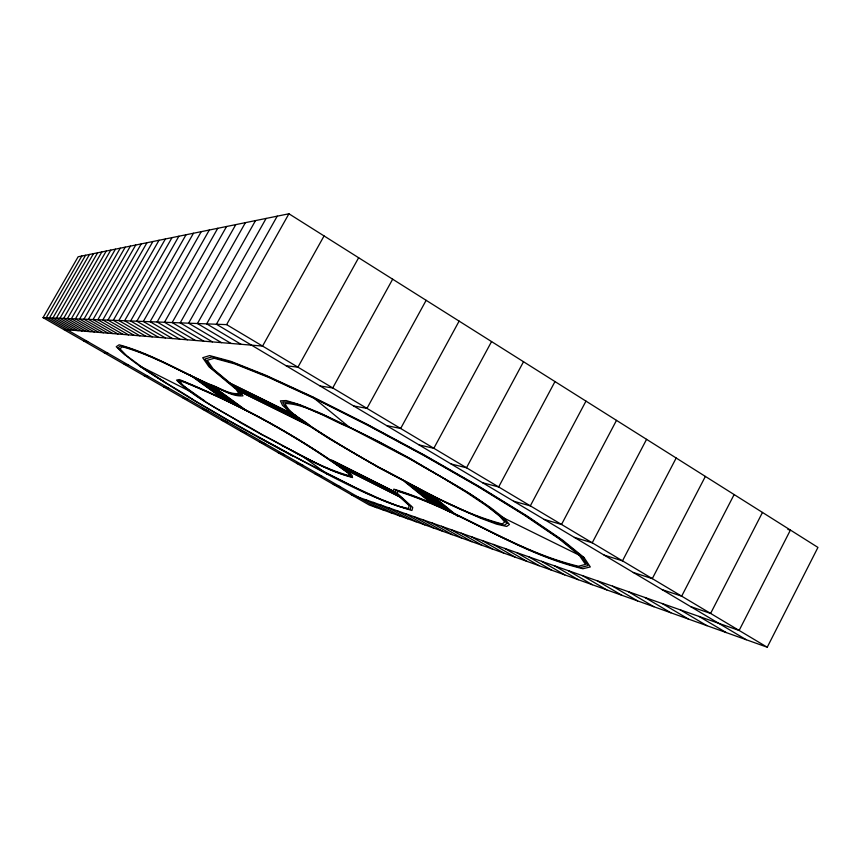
<?xml version="1.0" encoding="UTF-8"?>
<svg xmlns="http://www.w3.org/2000/svg" width="861" height="861" viewBox="0 0 861 861"><rect width="100%" height="100%" fill="white"/><g stroke="black" fill="none" stroke-linecap="round" stroke-linejoin="round"><path stroke-width="1.29" d="M224.355 418.069L292.708 455.77L355.076 487.466L379.916 498.853L398.234 506.128L408.437 508.539L409.179 505.536L393.563 491.383L393.789 489.134C457.686 508.216 513.027 550.631 578.42 566.247L585.502 564.418L579.195 555.162L558.574 538.426L524.112 514.996L478.006 486.573L424.161 455.673L367.765 425.302L314.34 398.428L268.847 377.462L234.838 363.902L214.206 358.273L207.275 360.264L213.184 368.971L240.251 391.486L307.581 424.764L328.138 438.012L379.249 467.889L433.858 496.657L480.201 518.042L496.603 524.166L506.709 526.448L509.432 524.478L504.083 518.139L490.587 507.635L469.568 493.579L411.332 459.161L378.883 441.661L320.819 413.355L299.811 404.724L286.143 400.537L280.406 400.849L282.516 405.37L291.868 413.56L307.474 424.699M767.237 647.224L817.95 547.424L288.93 213.776L78.136 256.772L43.05 317.634L369.24 505.009L767.237 647.224L226.626 324.629L43.05 317.634M762.48 512.446L710.605 613.43L690.587 606.585M734.132 494.569L681.664 596.167L662.163 589.656M705.374 476.424L652.294 578.635L633.319 572.49M676.186 458.02L622.481 560.855L604.056 555.065M646.568 439.336L592.228 542.796L574.362 537.382M616.498 420.372L561.512 524.467L544.227 519.441M585.975 401.118L530.322 505.859L513.651 501.231M554.99 381.574L498.659 486.96L482.601 482.752M523.52 361.728L466.501 467.771L451.099 463.982M491.566 341.58L433.836 448.28L419.103 444.933M459.117 321.11L400.666 428.487L386.621 425.592M426.152 300.317L366.958 408.372L353.634 405.951M392.659 279.201L332.723 387.945L320.131 386.008M358.639 257.74L297.928 367.184L286.1 365.742M324.059 235.936L262.562 346.079L63.606 329.451M277.231 216.154L216.402 324.242L746.25 639.723M226.626 324.629L288.93 213.776M245.417 222.644L188.613 323.187L221.492 342.646M255.523 220.588L197.438 323.521L231.028 343.442M266.114 218.425L206.683 323.876L241.026 344.282M209.32 230.016L157.132 321.982L187.418 339.794M217.758 228.294L164.483 322.262L195.382 340.461M226.572 226.497L172.168 322.563L203.702 341.16M235.785 224.613L180.207 322.864L212.398 341.882M172.006 237.625L124.619 320.744L152.203 336.855M178.884 236.226L130.614 320.981L158.693 337.394M186.03 234.762L136.834 321.218L165.441 337.964M193.477 233.245L143.324 321.465L172.469 338.545M201.237 231.663L150.083 321.713L179.788 339.159M141.236 243.9L97.853 319.732L123.155 334.423M146.951 242.737L102.825 319.915L128.547 334.875M152.871 241.532L107.969 320.109L134.144 335.349M159.005 240.273L113.318 320.314L139.934 335.833M165.387 238.971L118.861 320.529L145.95 336.328M110.757 250.12L71.366 318.721L94.398 332.023M115.428 249.163L75.424 318.871L98.8 332.389M120.249 248.183L79.61 319.033L103.352 332.776M125.232 247.161L83.947 319.194L108.055 333.164M130.388 246.117L88.425 319.366L112.92 333.573M135.715 245.03L93.053 319.549L117.957 333.993M81.806 256.029L46.236 317.763L376.548 507.624M85.573 255.254L49.507 317.881L70.634 330.032M89.469 254.458L52.887 318.01L74.304 330.344M93.472 253.651L56.363 318.15L78.082 330.656M97.594 252.8L59.936 318.279L81.978 330.979M101.846 251.939L63.628 318.419L85.992 331.324M106.226 251.046L67.438 318.57L90.125 331.668M164.914 382.209L142.248 367.292L126.707 355.787L119.787 348.683L122.692 346.843C154.13 355.625 182.392 372.77 212.064 385.954C222.181 389.194 231.986 396.846 242.974 395.845L240.251 391.486M83.991 341.15L87.725 341.613M104.181 352.752L108.185 353.376M124.199 364.257L128.472 365.032M144.045 375.654L148.576 376.58M163.708 386.955L168.498 388.042M787.88 529.483L790.42 530.064L739.125 630.456L351.342 494.731M183.21 398.148L188.247 399.386M202.539 409.255L207.824 410.643M221.697 420.265L227.229 421.793M240.703 431.178L246.461 432.846M259.538 441.994L265.522 443.813M278.211 452.725L284.431 454.673M296.722 463.358L303.169 465.446M315.083 473.905L321.745 476.122M333.293 484.356L340.17 486.713M258.537 437.345C308.798 463.089 357.509 494.289 411.913 510.465L412.785 507.452L397.319 493.375L397.588 491.244C461.614 510.745 517.257 553.042 582.897 568.734L590.323 566.947L584.016 557.53L562.997 540.428L527.707 516.406L480.363 487.208L425.022 455.437L367.023 424.215L312.134 396.609L265.446 375.116L230.64 361.276L209.632 355.582L202.701 357.713L208.9 366.721L236.162 389.333L238.852 393.552C228.359 394.607 218.974 387.213 209.309 384.146C179.379 370.854 150.847 353.57 119.109 344.777L116.235 346.714C138.438 368.562 167.056 382.661 193.004 399.515M349.835 427.605C328.622 419.372 308.141 404.466 284.969 403.378C289.651 414.184 302.297 418.79 310.756 426.195C333.153 441.047 356.357 454.608 379.787 467.738C419.63 488.144 458.644 512.456 502.221 523.951L504.729 522.014L499.52 515.89L486.508 505.784L466.328 492.298L440.348 476.402L410.579 459.365L349.835 427.605L312.134 396.609M282.117 445.611C304.676 456.384 326.351 470.601 350.782 476.617L350.287 474.314C298.218 436.376 240.649 404.788 180.971 380.53L178.302 381.089C202.249 403.454 233.266 416.972 261.023 434.03C289.888 448.559 317.731 466.963 349.039 475.649L348.522 473.378C297.519 436.236 241.145 405.305 182.715 381.541L180.078 382.069L183.221 385.75L204.692 400.839M226.561 381.369L295.807 415.497M499.52 515.89L584.016 557.53M231.092 383.877L293.095 414.432M240.488 391.873L309.314 425.883M326.115 473.302C353.72 486.078 380.39 502.34 410.17 509.508L410.988 506.494L395.436 492.384L395.683 490.189C459.656 509.486 515.147 551.836 580.658 567.485L587.912 565.688L581.605 556.346L560.78 539.427L525.91 515.707L479.179 486.895L424.591 455.555L367.399 424.764L313.243 397.524L267.147 376.289L232.739 362.589L211.924 356.928L204.983 358.983L211.042 367.851L238.206 390.41L240.908 394.693C230.167 395.726 220.577 388.203 210.687 385.05C180.885 371.812 152.494 354.603 120.895 345.81L118.011 347.704L125.06 354.915M331.324 459.903L393.585 491.19M332.787 460.818L393.563 491.373M344.475 468.933L399.181 496.474M191.68 392.175L139.407 365.85C188.882 399.009 240.94 428.1 293.332 456.362M342.118 467.921L403.099 498.627M260.872 434.224C290.932 449.367 319.937 468.502 352.536 477.586L352.052 475.25C298.918 436.516 240.144 404.272 179.228 379.529L176.537 380.11C194.618 398.008 218.619 408.846 239.993 422.288M239.519 422.159L260.948 434.127M373.2 502.383L391.744 513.048M365.721 499.757L384.038 510.304M413.947 516.643L433.664 528.03M405.327 513.619L424.796 524.866M396.943 510.691L416.175 521.788M388.806 507.839L407.802 518.796M380.896 505.073L399.665 515.879M451.142 529.655L471.903 541.698M441.413 526.254L461.894 538.125M431.974 522.95L452.197 534.659M422.826 519.753L442.791 531.291M493.31 544.421L515.233 557.175M482.246 540.547L503.868 553.117M471.537 536.801L492.869 549.189M461.173 533.174L482.214 545.379M528.848 556.852L551.718 570.219M516.589 552.568L539.137 565.72M504.75 548.425L526.986 561.372M568.346 570.682L592.26 584.705M554.699 565.903L578.248 579.701M541.537 561.297L564.751 574.868M612.515 586.137L637.56 600.892M597.222 580.788L621.879 595.285M582.51 575.632L606.79 589.893M192.197 399.181L224.807 418.188M644.975 597.502L670.827 612.774M628.412 591.701L653.865 606.714M680.222 609.836L706.935 625.678M662.227 603.539L688.509 619.091M699.003 616.411L726.167 632.555M193.359 377L223.742 398.966M189.84 374.836L223.795 399.364M301.576 455.577L326.793 473.787M213.453 386.546L246.946 410.977M212.14 385.986L244.922 409.879M404.412 481.493L431.329 503.19M406.704 482.73L432.932 503.911M431.748 495.581L454.812 514.501M432.362 495.43L458.02 516.514M507.075 523.251L504.46 525.199C460 513.436 420.168 488.65 379.518 467.814C355.615 454.425 331.959 440.595 309.121 425.442C300.435 417.886 287.531 413.151 282.688 402.109C296.776 401.183 309.379 410.245 322.38 414.432C352.558 428.046 381.95 443.329 410.955 459.268C443.458 479.448 480.212 495.495 507.075 523.251M239.024 388.311L235.268 386.46L243.329 392.519L247.064 394.36L239.024 388.311M246.58 392.035L242.791 390.173L250.809 396.2L254.555 398.062L246.58 392.035M254.167 395.78L250.368 393.907L258.322 399.913L262.088 401.775L254.167 395.78M261.809 399.547L257.988 397.664L265.877 403.648L269.665 405.52L261.809 399.547M269.482 403.335L265.64 401.43L273.464 407.393L277.285 409.287L269.482 403.335M277.21 407.145L273.346 405.23L281.106 411.171L284.948 413.065L277.21 407.145M284.98 410.977L281.095 409.05L288.79 414.97L292.654 416.875L284.98 410.977M292.794 414.83L288.887 412.893L296.518 418.78L300.403 420.695L292.794 414.83M211.365 386.202L197.826 379.475L213.28 387.601L211.365 386.202M428.606 494.279L412.753 486.39L430.102 495.505L428.606 494.279M215.196 388.989L201.7 382.273L217.09 390.377L215.196 388.989M431.576 496.722L415.798 488.854L433.061 497.927L431.576 496.722M218.985 391.755L205.542 385.05L220.868 393.122L218.985 391.755M434.525 499.122L418.801 491.297L435.989 500.316L434.525 499.122M222.73 394.478L209.341 387.805L224.603 395.834L222.73 394.478M437.442 501.511L421.782 493.708L438.884 502.695L437.442 501.511M226.454 397.19L213.108 390.528L228.294 398.535L226.454 397.19M440.315 503.868L424.731 496.097L441.747 505.041L440.315 503.868M230.135 399.87L216.832 393.229L231.964 401.194L230.135 399.87M443.167 506.203L427.648 498.454L444.588 507.355L443.167 506.203M233.772 402.517L220.524 395.899L235.591 403.841L233.772 402.517M445.998 508.507L430.543 500.79L447.397 509.658L445.998 508.507M237.388 405.144L224.172 398.546L239.175 406.457L237.388 405.144M448.785 510.799L433.395 503.104L450.174 511.929L448.785 510.799M342.248 465.952L338.879 464.262L348.221 470.45L342.248 465.952M348.996 469.353L345.616 467.652L354.915 473.819L348.996 469.353M355.787 472.764L352.386 471.053L361.652 477.209L355.787 472.764M362.599 476.187L359.188 474.476L368.422 480.621L362.599 476.187M369.455 479.642L366.022 477.909L375.224 484.043L369.455 479.642M376.343 483.096L372.888 481.364L382.058 487.487L376.343 483.096M383.263 486.583L379.798 484.84L388.935 490.942L383.263 486.583M390.216 490.07L386.729 488.327L395.834 494.418L390.216 490.07"/></g></svg>
